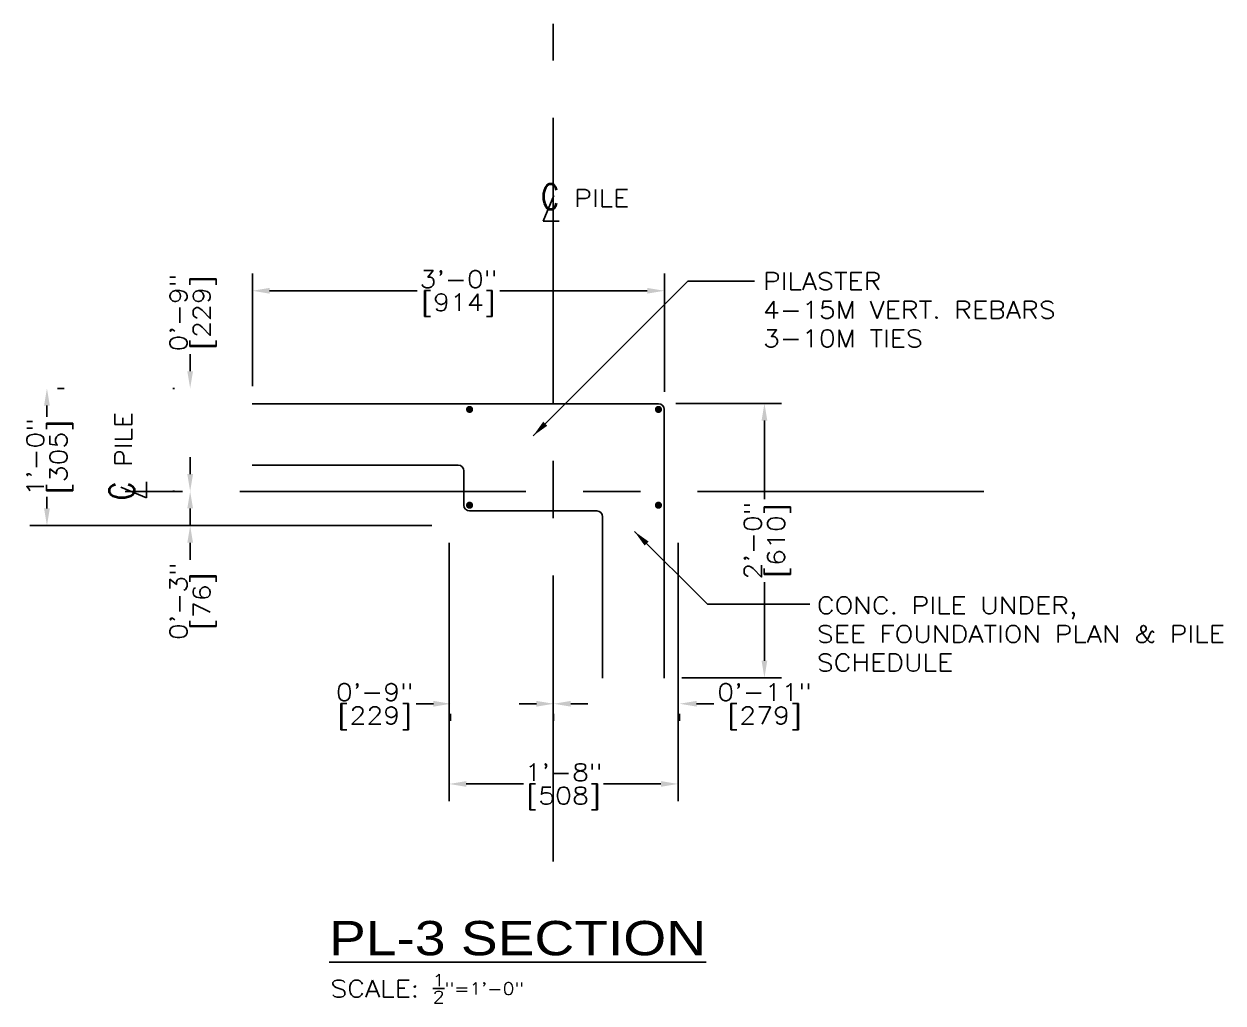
# Model space of a CAD drawing. Header units: inches. Extents: x -229 to 9761, y -1201 to 3580.
# Drawn here: x 928.8 to 1033.6, y -41.5 to 44.1 of the extents above; entities that cross this region are included whole.
import ezdxf

# ---------------------------------------------------------------- set-up
doc = ezdxf.new("R2010")
doc.units = ezdxf.units.IN
doc.header["$MEASUREMENT"] = 0
doc.linetypes.add('CENTER', pattern=[2, 1.25, -0.25, 0.25, -0.25])
doc.layers.get('DEFPOINTS').update_dxf_attribs({"linetype": 'CONTINUOUS'})
for name, color, linetype in [('Dimension', 5, 'CONTINUOUS'), ('Foundation_Details_CL', 150, 'CENTER'), ('Foundation_Details_Reinf', 131, 'CONTINUOUS'), ('Structural_Section_Dim', 5, 'CONTINUOUS'), ('Structural_Section_Text', 5, 'CONTINUOUS'), ('TEXT', 4, 'CONTINUOUS')]:
    doc.layers.add(name, color=color, linetype=linetype)
doc.styles.add('ROMANS', font='ROMANS.SHX', dxfattribs={"width": 0.8})
doc.styles.add('ROMANS-115', font='romans.shx', dxfattribs={"width": 1.15})
doc.styles.add('SANS-115', font='sanss___.ttf', dxfattribs={"width": 1.15})
doc.dimstyles.new('112-ROMANS-115-MS', dxfattribs={"dimscale": 0, "dimtxt": 1.5, "dimasz": 1.5, "dimexe": 1.5, "dimexo": 1.5, "dimgap": 0.125, "dimtad": 0, "dimdec": 4, "dimzin": 1, "dimdsep": 46, "dimlunit": 4, "dimtxsty": 'ROMANS-115', "dimcen": 0.125, "dimclrd": 256, "dimclre": 256, "dimclrt": 256, "dimadec": 0, "dimazin": 0, "dimtfac": 1, "dimtdec": 4, "dimtofl": 0, "dimtmove": 0, "dimatfit": 0, "dimfxl": 1, "dimtfillclr": 256, "dimfrac": 2, "dimtolj": 1, "dimtzin": 0, "dimarcsym": 0})
doc.dimstyles.new('12-ROMANS-115-PS', dxfattribs={"dimscale": 0, "dimtxt": 0.0625, "dimasz": 0.0625, "dimexe": 0.0625, "dimexo": 0.03125, "dimgap": 0.03125, "dimtad": 1, "dimdec": 3, "dimlfac": 24, "dimzin": 1, "dimdsep": 46, "dimlunit": 4, "dimtxsty": 'ROMANS-115', "dimcen": 0.125, "dimclrd": 256, "dimclre": 256, "dimclrt": 256, "dimadec": 0, "dimazin": 0, "dimtfac": 1, "dimtdec": 3, "dimtofl": 0, "dimtmove": 0, "dimatfit": 0, "dimfxl": 1, "dimfrac": 2, "dimtolj": 1, "dimtzin": 0, "dimarcsym": 0})
doc.dimstyles.new('12-ROMANS-115-PS-APV', dxfattribs={"dimscale": 0, "dimtxt": 0.0625, "dimasz": 0.0625, "dimexe": 0.0625, "dimexo": 0.03125, "dimgap": 0.03125, "dimtad": 1, "dimdec": 3, "dimlfac": 24, "dimzin": 1, "dimdsep": 46, "dimlunit": 4, "dimtxsty": 'ROMANS-115', "dimcen": 0.125, "dimclrd": 256, "dimclre": 256, "dimclrt": 256, "dimadec": 0, "dimazin": 0, "dimtfac": 1, "dimtdec": 3, "dimtofl": 0, "dimtmove": 0, "dimatfit": 0, "dimfxl": 1, "dimfrac": 2, "dimtolj": 1, "dimtzin": 0, "dimarcsym": 0})

# ---------------------------------------------------------------- blocks, each defined once
blk = doc.blocks.new('*D66')
at = {"layer": 'DEFPOINTS', "color": 0, "ltscale": 2}
for p in [(965.95, 0.22), (985.95, 0.22), (985.95, -22.36)]:
    blk.add_point(p, dxfattribs=at)
at = {"layer": 'Structural_Section_Dim', "lineweight": -2, "ltscale": 2}
for p, q in [((965.95, -1.28), (965.95, -23.86)), ((985.95, -1.28), (985.95, -23.86)), ((967.45, -22.36), (972.46, -22.36)), ((984.45, -22.36), (979.45, -22.36))]:
    blk.add_line(p, q, dxfattribs=at)
at = {"layer": 'Structural_Section_Dim', "ltscale": 2}
for points in [[(967.45, -22.11), (967.45, -22.61), (965.95, -22.36)], [(984.45, -22.11), (984.45, -22.61), (985.95, -22.36)]]:
    blk.add_solid(points, dxfattribs=at)
at = {"layer": 'Structural_Section_Dim', "ltscale": 2, "char_height": 1.5, "attachment_point": 5, "style": 'ROMANS-115'}
for s, insert in [('\\A1;1\'-8"', (975.95, -21.34)), ('\\A1;[508]', (975.95, -23.63))]:
    blk.add_mtext(s, dxfattribs=dict(at, insert=insert))
blk = doc.blocks.new('*D67')
at = {"layer": 'DEFPOINTS', "color": 0, "ltscale": 2}
for p in [(930.25, 12.22), (930.82, 0.22), (965.95, 0.22)]:
    blk.add_point(p, dxfattribs=at)
at = {"layer": 'Structural_Section_Dim', "lineweight": -2, "ltscale": 2}
for p, q in [((931.75, 12.22), (932.32, 12.22)), ((930.82, 10.72), (930.82, 9.72)), ((930.82, 1.72), (930.82, 2.73)), ((964.45, 0.22), (929.32, 0.22))]:
    blk.add_line(p, q, dxfattribs=at)
at = {"layer": 'Structural_Section_Dim', "ltscale": 2}
for points in [[(930.57, 10.72), (931.07, 10.72), (930.82, 12.22)], [(930.57, 1.72), (931.07, 1.72), (930.82, 0.22)]]:
    blk.add_solid(points, dxfattribs=at)
at = {"layer": 'Structural_Section_Dim', "ltscale": 2, "char_height": 1.5, "attachment_point": 5, "rotation": 90, "style": 'ROMANS-115'}
for s, insert in [('\\A1;1\'-0"', (929.8, 6.22)), ('\\A1;[305]', (932.08, 6.22))]:
    blk.add_mtext(s, dxfattribs=dict(at, insert=insert))
blk = doc.blocks.new('CLMARK')
at = {"layer": 'TEXT'}
for p, q in [((1.52, 4.57), (-3.55, -7.61)), ((-3.55, -7.61), (4.06, -7.61))]:
    blk.add_line(p, q, dxfattribs=at)
at = {"layer": 'TEXT', "style": 'ROMANS', "width": 0.8}
blk.add_text('C', height=12, dxfattribs=at).set_placement((-4.59, -1.9))
blk = doc.blocks.new('*D68')
at = {"layer": 'DEFPOINTS', "color": 0, "ltscale": 2}
for p in [(943.33, 12.22), (943.45, 12.22), (943.45, 3.22)]:
    blk.add_point(p, dxfattribs=at)
at = {"layer": 'Structural_Section_Dim', "lineweight": -2, "ltscale": 2}
for p, q in [((943.33, 13.72), (943.33, 15.22)), ((941.95, 12.22), (941.83, 12.22)), ((941.95, 3.22), (941.83, 3.22)), ((943.33, 1.72), (943.33, 0.22))]:
    blk.add_line(p, q, dxfattribs=at)
at = {"layer": 'Structural_Section_Dim', "ltscale": 2}
for points in [[(943.08, 13.72), (943.58, 13.72), (943.33, 12.22)], [(943.08, 1.72), (943.58, 1.72), (943.33, 3.22)]]:
    blk.add_solid(points, dxfattribs=at)
at = {"layer": 'Structural_Section_Dim', "ltscale": 2, "char_height": 1.5, "attachment_point": 5, "rotation": 90, "style": 'ROMANS-115'}
for s, insert in [('\\A1;0\'-9"', (942.31, 18.84)), ('\\A1;[229]', (944.59, 18.84))]:
    blk.add_mtext(s, dxfattribs=dict(at, insert=insert))
blk = doc.blocks.new('*D69')
at = {"layer": 'DEFPOINTS', "color": 0, "ltscale": 2}
for p in [(943.45, 3.22), (943.33, 0.22), (943.45, 0.22)]:
    blk.add_point(p, dxfattribs=at)
at = {"layer": 'Structural_Section_Dim', "lineweight": -2, "ltscale": 2}
for p, q in [((943.33, 4.72), (943.33, 6.22)), ((941.95, 3.22), (941.83, 3.22)), ((941.95, 0.22), (941.83, 0.22)), ((943.33, -1.28), (943.33, -2.78))]:
    blk.add_line(p, q, dxfattribs=at)
at = {"layer": 'Structural_Section_Dim', "ltscale": 2}
for points in [[(943.08, 4.72), (943.58, 4.72), (943.33, 3.22)], [(943.08, -1.28), (943.58, -1.28), (943.33, 0.22)]]:
    blk.add_solid(points, dxfattribs=at)
at = {"layer": 'Structural_Section_Dim', "ltscale": 2, "char_height": 1.5, "attachment_point": 5, "rotation": 90, "style": 'ROMANS-115'}
for s, insert in [('\\A1;0\'-3"', (942.31, -6.39)), ('\\A1;[76]', (944.59, -6.39))]:
    blk.add_mtext(s, dxfattribs=dict(at, insert=insert))
blk = doc.blocks.new('*D70')
at = {"layer": 'DEFPOINTS', "color": 0, "ltscale": 2}
for p in [(975.08, -14.72), (986.08, -14.72), (986.08, -15.35)]:
    blk.add_point(p, dxfattribs=at)
at = {"layer": 'Structural_Section_Dim', "lineweight": -2, "ltscale": 2}
for p, q in [((973.58, -15.35), (972.08, -15.35)), ((987.58, -15.35), (989.08, -15.35)), ((975.08, -16.22), (975.08, -16.85)), ((986.08, -16.22), (986.08, -16.85))]:
    blk.add_line(p, q, dxfattribs=at)
at = {"layer": 'Structural_Section_Dim', "ltscale": 2}
for points in [[(973.58, -15.1), (973.58, -15.6), (975.08, -15.35)], [(987.58, -15.1), (987.58, -15.6), (986.08, -15.35)]]:
    blk.add_solid(points, dxfattribs=at)
at = {"layer": 'Structural_Section_Dim', "ltscale": 2, "char_height": 1.5, "attachment_point": 5, "style": 'ROMANS-115'}
for s, insert in [('\\A1;0\'-11"', (993.52, -14.33)), ('\\A1;[279]', (993.52, -16.62))]:
    blk.add_mtext(s, dxfattribs=dict(at, insert=insert))
blk = doc.blocks.new('*D71')
at = {"layer": 'DEFPOINTS', "color": 0, "ltscale": 2}
for p in [(966.08, -14.72), (966.08, -15.35), (975.08, -14.72)]:
    blk.add_point(p, dxfattribs=at)
at = {"layer": 'Structural_Section_Dim', "lineweight": -2, "ltscale": 2}
for p, q in [((964.58, -15.35), (963.08, -15.35)), ((976.58, -15.35), (978.08, -15.35)), ((966.08, -16.22), (966.08, -16.85)), ((975.08, -16.22), (975.08, -16.85))]:
    blk.add_line(p, q, dxfattribs=at)
at = {"layer": 'Structural_Section_Dim', "ltscale": 2}
for points in [[(964.58, -15.1), (964.58, -15.6), (966.08, -15.35)], [(976.58, -15.1), (976.58, -15.6), (975.08, -15.35)]]:
    blk.add_solid(points, dxfattribs=at)
at = {"layer": 'Structural_Section_Dim', "ltscale": 2, "char_height": 1.5, "attachment_point": 5, "style": 'ROMANS-115'}
for s, insert in [('\\A1;0\'-9"', (959.46, -14.33)), ('\\A1;[229]', (959.46, -16.62))]:
    blk.add_mtext(s, dxfattribs=dict(at, insert=insert))
blk = doc.blocks.new('*D72')
at = {"layer": 'DEFPOINTS', "color": 0, "ltscale": 2}
for p in [(984.77, 20.75), (948.77, 10.91), (984.77, 10.41)]:
    blk.add_point(p, dxfattribs=at)
at = {"layer": 'Structural_Section_Dim', "lineweight": -2, "ltscale": 2}
for p, q in [((948.77, 12.41), (948.77, 22.25)), ((984.77, 11.91), (984.77, 22.25)), ((950.27, 20.75), (963.15, 20.75)), ((983.27, 20.75), (970.38, 20.75))]:
    blk.add_line(p, q, dxfattribs=at)
at = {"layer": 'Structural_Section_Dim', "ltscale": 2}
for points in [[(950.27, 21), (950.27, 20.5), (948.77, 20.75)], [(983.27, 21), (983.27, 20.5), (984.77, 20.75)]]:
    blk.add_solid(points, dxfattribs=at)
at = {"layer": 'Structural_Section_Dim', "ltscale": 2, "char_height": 1.5, "attachment_point": 5, "style": 'ROMANS-115'}
for s, insert in [('\\A1;3\'-0"', (966.77, 21.77)), ('\\A1;[914]', (966.77, 19.49))]:
    blk.add_mtext(s, dxfattribs=dict(at, insert=insert))
blk = doc.blocks.new('*D73')
at = {"layer": 'DEFPOINTS', "color": 0, "ltscale": 2}
for p in [(984.27, 10.91), (993.5, 10.91), (984.77, -13.09)]:
    blk.add_point(p, dxfattribs=at)
at = {"layer": 'Structural_Section_Dim', "lineweight": -2, "ltscale": 2}
for p, q in [((985.77, 10.91), (995, 10.91)), ((993.5, 9.41), (993.5, 2.53)), ((993.5, -11.59), (993.5, -4.71)), ((986.27, -13.09), (995, -13.09))]:
    blk.add_line(p, q, dxfattribs=at)
at = {"layer": 'Structural_Section_Dim', "ltscale": 2}
for points in [[(993.25, 9.41), (993.75, 9.41), (993.5, 10.91)], [(993.25, -11.59), (993.75, -11.59), (993.5, -13.09)]]:
    blk.add_solid(points, dxfattribs=at)
at = {"layer": 'Structural_Section_Dim', "ltscale": 2, "char_height": 1.5, "attachment_point": 5, "rotation": 90, "style": 'ROMANS-115'}
for s, insert in [('\\A1;2\'-0"', (992.48, -1.09)), ('\\A1;[610]', (994.77, -1.09))]:
    blk.add_mtext(s, dxfattribs=dict(at, insert=insert))

msp = doc.modelspace()

# ---------------------------------------------------------------- linework, layer by layer
at = {"layer": 'Foundation_Details_CL', "ltscale": 20}
for p, q in [((975.054376, -29.127311), (975.054376, 44.072002)), ((1012.66314, 3.191548), (935.705193, 3.191548))]:
    msp.add_line(p, q, dxfattribs=at)
at = {"layer": 'Foundation_Details_Reinf'}
for p, q in [((948.741876, 10.879048), (984.241876, 10.879048)), ((984.741876, -13.120952), (984.741876, 10.379048)), ((948.741876, 5.504048), (966.741876, 5.504048)), ((967.241876, 2.004048), (967.241876, 5.004048)), ((967.741876, 1.504048), (978.866876, 1.504048)), ((979.366876, -13.120952), (979.366876, 1.004048))]:
    msp.add_line(p, q, dxfattribs=at)
at = {"layer": 'Foundation_Details_Reinf', "const_width": 0.3125}
for points in [[(967.585626, 10.379048, -1), (967.898126, 10.379048, -1)], [(984.398126, 10.379048, 1), (984.085626, 10.379048, 1)], [(967.585626, 2.004048, 1), (967.898126, 2.004048, 1)], [(984.398126, 2.004048, -1), (984.085626, 2.004048, -1)]]:
    msp.add_lwpolyline(points, format="xyb", close=True, dxfattribs=at)
at = {"layer": 'Foundation_Details_Reinf'}
for centre, start, end in [((984.241876, 10.379048), 0, 90), ((966.741876, 5.004048), 0, 90), ((967.741876, 2.004048), 180, 270), ((978.866876, 1.004048), 0, 90)]:
    msp.add_arc(centre, 0.5, start, end, dxfattribs=at)

# ---------------------------------------------------------------- block references
at = {"layer": 'Dimension', "xscale": 0.1835999924086593, "yscale": 0.1835999924087446, "zscale": 0.1835999924087022}
msp.add_blockref('CLMARK', (974.829702, 28.226756), dxfattribs=at)
at = {"layer": 'Dimension', "xscale": 0.1835999924087446, "yscale": 0.1835999924087446, "zscale": 0.1835999924087022, "rotation": 90}
msp.add_blockref('CLMARK', (938.109637, 3.297235), dxfattribs=at)

# ---------------------------------------------------------------- texts
at = {"layer": 'Structural_Section_Dim', "insert": (998.077717, -5.997758), "char_height": 1.49999994, "attachment_point": 1, "style": 'ROMANS-115'}
msp.add_mtext('\\A1;CONC. PILE UNDER,\\PSEE FOUNDATION PLAN & PILE\\PSCHEDULE', dxfattribs=at)
at = {"layer": 'Structural_Section_Text', "width": 1.15}
for s, height, style, p in [('PILE', 1.4999999, 'ROMANS-115', (976.882971, 28.089412)), ('%%UPL-3 SECTION', 2.99999988, 'SANS-115', (955.460889, -37.335167))]:
    msp.add_text(s, height=height, dxfattribs=dict(at, style=style)).set_placement(p)
at = {"layer": 'Structural_Section_Text', "style": 'ROMANS-115', "width": 1.15}
msp.add_text('PILE', height=1.4999999, rotation=90, dxfattribs=at).set_placement((938.246981, 5.350503))
at = {"layer": 'Structural_Section_Text', "char_height": 1.49999994, "attachment_point": 1, "style": 'ROMANS-115'}
for s, insert in [('\\A1;PILASTER\\P4-15M VERT. REBARS\\P3-10M TIES', (993.372001, 22.336455)), ('\\A1;SCALE: \\H0.7x;\\S1/2;"=1\'-0"', (955.576068, -38.988599))]:
    msp.add_mtext(s, dxfattribs=dict(at, insert=insert))

# ---------------------------------------------------------------- dimensions: what is measured, and where the dimension line sits
at = {"layer": 'Structural_Section_Dim'}
for base, p1, p2, picture, middle in [((984.76517, 20.75387), (948.76517, 10.910181), (984.76517, 10.410181), '*D72', (966.76517, 20.75387)), ((985.95267, -22.358977), (965.95267, 0.222681), (985.95267, 0.222681), '*D66', (975.95267, -22.358977)), ((986.07767, -15.349662), (975.07767, -14.716062), (986.07767, -14.716062), '*D70', (993.51517, -15.349662))]:
    dim = msp.add_linear_dim(base=base, p1=p1, p2=p2, dimstyle='112-ROMANS-115-MS', override={"dimscale": 1, "dimpost": '\\X'}, dxfattribs=at)
    dim.commit()
    dim.dimension.update_dxf_attribs({"geometry": picture, "text_midpoint": middle})
for base, p1, p2, angle, picture, middle in [((943.326659, 12.222681), (943.446975, 3.222681), (943.446975, 12.222681), 90, '*D68', (943.326659, 18.838752)), ((930.81506, 0.222681), (930.254701, 12.222681), (965.95267, 0.222681), 90, '*D67', (930.81506, 6.222681)), ((993.500411, 10.910181), (984.76517, -13.089819), (984.26517, 10.910181), 90, '*D73', (993.500411, -1.089819)), ((943.326659, 0.222681), (943.446975, 3.222681), (943.446975, 0.222681), 270, '*D69', (943.326659, -6.393391)), ((966.07767, -15.349662), (975.07767, -14.716062), (966.07767, -14.716102), 180, '*D71', (959.461599, -15.349662))]:
    dim = msp.add_linear_dim(base=base, p1=p1, p2=p2, angle=angle, dimstyle='112-ROMANS-115-MS', override={"dimscale": 1, "dimpost": '\\X'}, dxfattribs=at)
    dim.commit()
    dim.dimension.update_dxf_attribs({"geometry": picture, "text_midpoint": middle})

# ---------------------------------------------------------------- leaders
msp.add_leader([(982.143612, -0.28308), (988.51497, -6.654438), (997.476546, -6.654438)], dimstyle='12-ROMANS-115-PS-APV', override={"dimscale": 23.999999, "dimtad": 0, "dimlfac": 0.041667}, dxfattribs=at)
at = {"layer": 'Structural_Section_Text', "annotation_type": 0, "has_hookline": 1, "hookline_direction": 0, "text_width": 28.749999}
msp.add_leader([(973.286024, 8.062663), (986.809815, 21.586455), (992.622001, 21.586455)], dimstyle='12-ROMANS-115-PS', override={"dimscale": 23.999999, "dimtad": 0, "dimlfac": 0.041667, "dimse1": 1}, dxfattribs=at)

doc.saveas('drawing.dxf')
